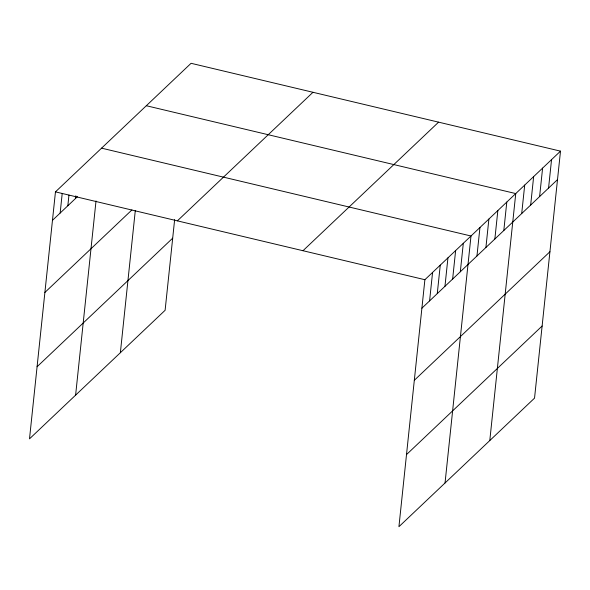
<?xml version="1.0" encoding="UTF-8"?>
<svg xmlns="http://www.w3.org/2000/svg" width="590" height="590" viewBox="0 0 590 590"><rect width="100%" height="100%" fill="white"/><g stroke="black" fill="none" stroke-linecap="round" stroke-linejoin="round"><path stroke-width="0.89" d="M560.5 151.143L424.889 279.712L398.928 526.7L534.54 398.132L560.5 151.143L191.071 63.3L55.46 191.868L29.5 438.857L165.112 310.288L174.64 219.598M60.151 213.049L62.208 193.476M67.835 205.763L68.956 195.091M75.52 198.476L75.8 195.814M75.609 395.145L96.015 200.961M120.36 352.717L135.28 210.726M429.586 300.893L432.573 272.425M437.271 293.606L440.258 265.139M444.956 286.327L447.943 257.86M452.641 279.041L455.627 250.573M460.318 271.754L463.312 243.287M445.037 482.989L470.997 236L101.569 148.156M476.956 255.979L479.95 227.511M485.909 247.498L488.896 219.03M494.855 239.009L497.849 210.542M503.808 230.528L506.795 202.06M489.789 440.56L515.749 193.572L146.32 105.728M521.707 213.558L524.702 185.083M530.661 205.069L533.648 176.602M539.607 196.581L542.601 168.113M548.56 188.099L551.547 159.632M52.466 220.335L77.445 196.654M44.892 292.448L131.909 209.944M177.369 220.859L312.98 92.291M37.082 366.744L172.686 238.176M302.98 250.728L438.591 122.152M421.902 308.179L557.506 179.611M414.32 380.292L549.932 251.724M406.51 454.588L542.122 326.019M55.46 191.868L424.889 279.712"/></g></svg>
